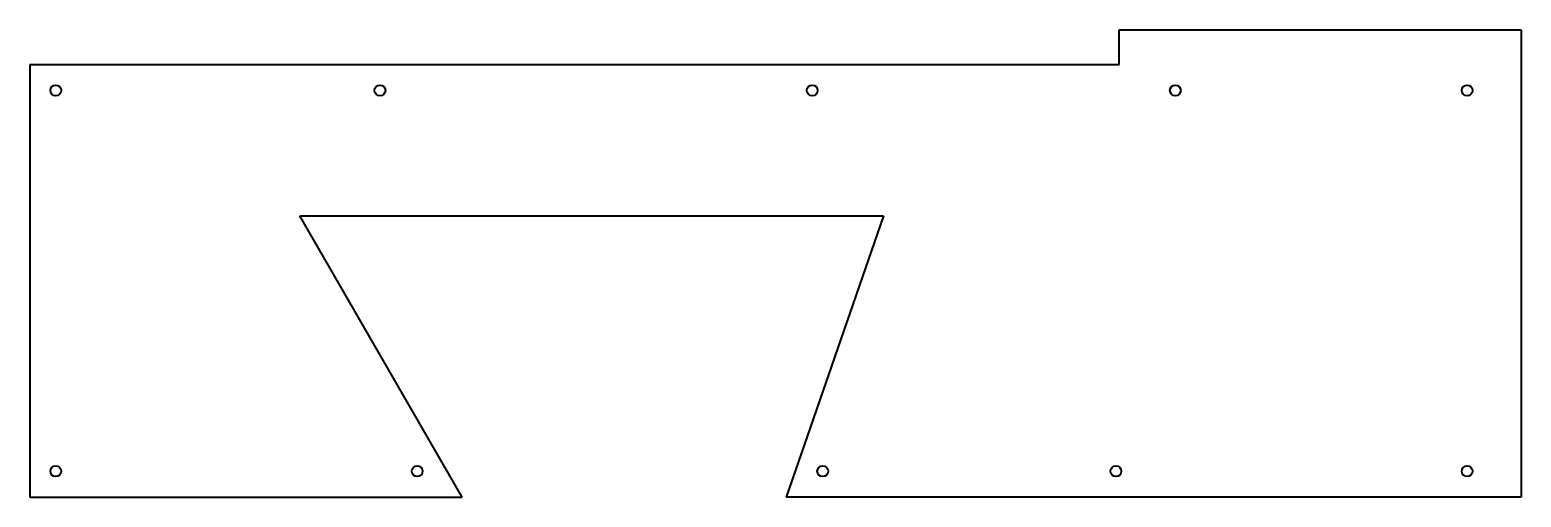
# Model space of a CAD drawing. Header units: inches. Extents: x -345 to 345, y 0 to 216.
import ezdxf

# ---------------------------------------------------------------- set-up
doc = ezdxf.new("R2010")
doc.units = ezdxf.units.IN
doc.header["$MEASUREMENT"] = 0
doc.layers.add('Visible', color=7, linetype='Continuous', lineweight=40)

msp = doc.modelspace()

# ---------------------------------------------------------------- linework, layer by layer
at = {"layer": 'Visible'}
for p, q in [((159, 216), (345, 216)), ((159, 200), (159, 216)), ((345, 216), (345, 0)), ((-345, 200), (159, 200)), ((-345, 200), (-345, 0)), ((-145, 0), (-220, 130)), ((-220, 130), (50, 130)), ((50, 130), (5, 0)), ((-345, 0), (-145, 0)), ((345, 0), (5, 0))]:
    msp.add_line(p, q, dxfattribs=at)
for centre in [(-333, 188), (-183, 188), (17, 188), (185, 188), (320, 188), (-333, 12), (-165.78, 12), (21.85, 12), (157.5, 12), (320, 12)]:
    msp.add_circle(centre, 2.5, dxfattribs=at)

doc.saveas('drawing.dxf')
